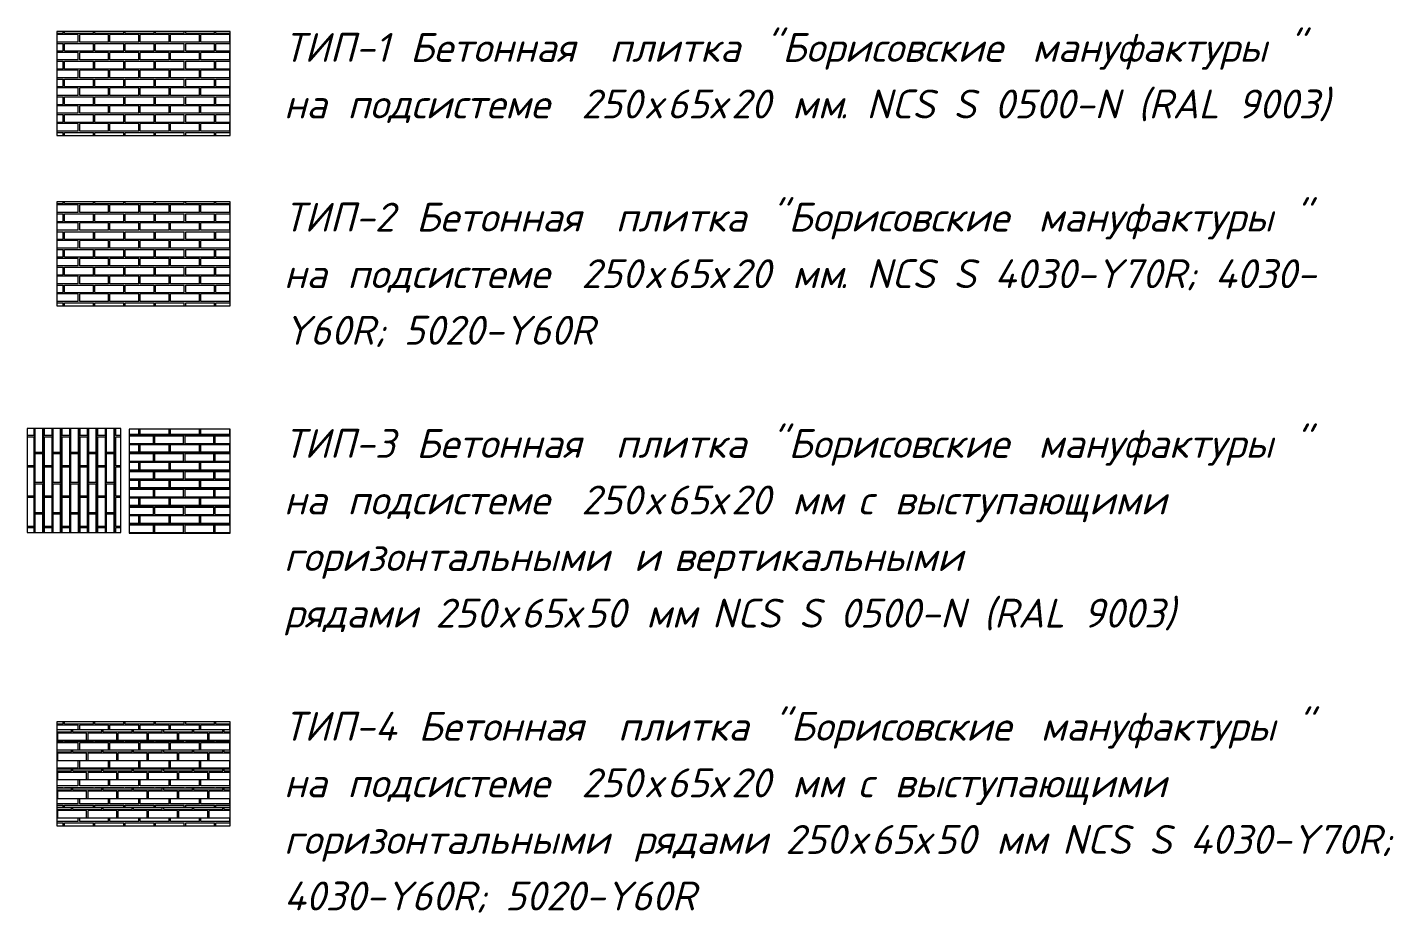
# Model space of a CAD drawing. Header units: millimetres. Extents: x -2128 to 116635, y -18248 to 18481.
# Drawn here: x 82790 to 94616, y -2088 to 5572 of the extents above; entities that cross this region are included whole.
import ezdxf

# ---------------------------------------------------------------- set-up
doc = ezdxf.new("R2010")
doc.units = ezdxf.units.MM
doc.layers.add('A-DETL-1', color=7, linetype='Continuous', lineweight=5)
doc.layers.add('G-ANNO-TEXT', color=7, linetype='Continuous', lineweight=9)
doc.layers.add('A-DETL-GENF-5', color=7, linetype='Continuous', lineweight=5, true_color=0x646464)
doc.layers.add('A-DETL-GENF-7', color=7, linetype='Continuous', lineweight=5, true_color=0xc0c0c0)
doc.styles.add('ISOCPEUR_I_5', font='isocpeui.ttf', dxfattribs={"height": 250})

msp = doc.modelspace()

# ---------------------------------------------------------------- hatches: boundary and pattern name
at = {"layer": 'A-DETL-GENF-5'}
h = msp.add_hatch(dxfattribs=at)
h.set_pattern_fill('FP_68', color=256, style=0, pattern_type=2)
h.set_pattern_definition([(180, (75371.64, -13367.01), (-2e-14, -154), [125, -137]), (90, (75371.64, -13432), (-262, 2e-14), [65, -89]), (180, (75371.64, -13432.01), (-2e-14, -154), [125, -137]), (90, (75383.64, -13432), (-262, 2e-14), [65, -89]), (180, (75508.64, -13432.01), (-2e-14, -154), [125, -137]), (180, (75508.64, -13367.01), (-2e-14, -154), [125, -137]), (90, (75252.64, -13355), (-262, 2e-14), [65, -89]), (90, (75502.64, -13355), (-262, 2e-14), [65, -89]), (0, (75252.64, -13355.01), (0, -154), [250, -12]), (0, (75252.64, -13290.01), (0, -154), [250, -12])])
h.paths.add_polyline_path([(84546.6, 3162), (84546.6, 4062), (83046.6, 4062), (83046.6, 3162)], flags=0)
h = msp.add_hatch(dxfattribs=at)
h.set_pattern_fill('FP_73', color=256, style=0, pattern_type=2)
h.set_pattern_definition([(270, (100030.37, -6632.2), (154, 9e-15), [125, -137]), (180, (100095.37, -6632.2), (-3e-14, -262), [65, -89]), (270, (100095.37, -6632.2), (154, 9e-15), [125, -137]), (180, (100095.37, -6620.2), (-3e-14, -262), [65, -89]), (270, (100095.37, -6495.2), (154, 9e-15), [125, -137]), (270, (100030.37, -6495.2), (154, 9e-15), [125, -137]), (180, (100018.37, -6751.2), (-3e-14, -262), [65, -89]), (180, (100018.37, -6501.2), (-3e-14, -262), [65, -89]), (90, (100018.37, -6751.2), (154, -9e-15), [250, -12]), (90, (99953.37, -6751.2), (154, -9e-15), [250, -12])])
h.paths.add_polyline_path([(83084.1, 1201.8), (83084.1, 2101.8), (83005.6, 2101.8), (83005.6, 1201.8), (83046.6, 1201.8)], flags=0)
h.paths.add_polyline_path([(82851.6, 1201.8), (82930.1, 1201.8), (82930.1, 2101.8), (82851.6, 2101.8)], flags=0)
h.paths.add_polyline_path([(83467.6, 1201.8), (83546.1, 1201.8), (83546.1, 2101.8), (83467.6, 2101.8)], flags=0)
h.paths.add_polyline_path([(83238.1, 1201.8), (83238.1, 2101.8), (83159.6, 2101.8), (83159.6, 1201.8)], flags=0)
h.paths.add_polyline_path([(83392.1, 1201.8), (83392.1, 2101.8), (83313.6, 2101.8), (83313.6, 1201.8)], flags=0)
h = msp.add_hatch(dxfattribs=at)
h.set_pattern_fill('FP_79', color=256, style=0, pattern_type=2)
h.set_pattern_definition([(180, (75889.88, -15133.44), (-2e-14, -154), [125, -137]), (90, (75889.88, -15198.44), (-262, 2e-14), [65, -89]), (180, (75889.88, -15198.44), (-2e-14, -154), [125, -137]), (90, (75901.88, -15198.44), (-262, 2e-14), [65, -89]), (180, (76026.88, -15198.44), (-2e-14, -154), [125, -137]), (180, (76026.88, -15133.44), (-2e-14, -154), [125, -137]), (90, (75770.88, -15121.44), (-262, 2e-14), [65, -89]), (90, (76020.88, -15121.44), (-262, 2e-14), [65, -89]), (0, (75770.88, -15121.44), (0, -154), [250, -12]), (0, (75770.88, -15056.44), (0, -154), [250, -12])])
h.paths.add_polyline_path([(83673.1, 1195.5), (84546.6, 1196.5), (84546.6, 1274.1), (83673.1, 1274.1), (83673.1, 1196.5)], flags=0)
h.paths.add_polyline_path([(84546.6, 1349.5), (84546.6, 1428.1), (83673.1, 1428.1), (83673.1, 1349.5)], flags=0)
h.paths.add_polyline_path([(83673.1, 1503.5), (84546.6, 1503.5), (84546.6, 1582.1), (83673.1, 1582.1)], flags=0)
h.paths.add_polyline_path([(83673.1, 1657.5), (84546.6, 1657.5), (84546.6, 1736.1), (83673.1, 1736.1)], flags=0)
h.paths.add_polyline_path([(83673.1, 1811.5), (84546.6, 1811.5), (84546.6, 1890.1), (83673.1, 1890.1)], flags=0)
h.paths.add_polyline_path([(83673.1, 1965.5), (84546.6, 1965.5), (84546.6, 2044.1), (83673.1, 2044.1)], flags=0)
h = msp.add_hatch(dxfattribs=at)
h.set_pattern_fill('FP_71', color=256, style=0, pattern_type=2)
h.set_pattern_definition([(180, (75371.64, -17867.01), (-2e-14, -154), [125, -137]), (90, (75371.64, -17932), (-262, 2e-14), [65, -89]), (180, (75371.64, -17932.01), (-2e-14, -154), [125, -137]), (90, (75383.64, -17932), (-262, 2e-14), [65, -89]), (180, (75508.64, -17932.01), (-2e-14, -154), [125, -137]), (180, (75508.64, -17867.01), (-2e-14, -154), [125, -137]), (90, (75252.64, -17855), (-262, 2e-14), [65, -89]), (90, (75502.64, -17855), (-262, 2e-14), [65, -89]), (0, (75252.64, -17855.01), (0, -154), [250, -12]), (0, (75252.64, -17790.01), (0, -154), [250, -12])])
h.paths.add_polyline_path([(83046.6, -1338), (84546.6, -1338), (84546.6, -1266), (83046.6, -1266)], flags=0)
h.paths.add_polyline_path([(83673.1, -1177), (84546.6, -1177), (84546.6, -1100), (83046.6, -1100), (83046.6, -1177)], flags=0)
h.paths.add_polyline_path([(83046.6, -1011), (84546.6, -1011), (84546.6, -936), (83046.6, -936)], flags=0)
h.paths.add_polyline_path([(83673.1, -847), (84546.6, -847), (84546.6, -770), (83046.6, -770), (83046.6, -847)], flags=0)
h.paths.add_polyline_path([(84546.6, -681), (84546.6, -596), (83046.6, -596), (83046.6, -681), (83673.1, -681)], flags=0)
h.paths.add_polyline_path([(84546.6, -507), (84546.6, -438), (83046.6, -438), (83046.6, -507), (83673.1, -507)], flags=0)
h = msp.add_hatch(dxfattribs=at)
h.set_pattern_fill('FP_75', color=256, style=0, pattern_type=2)
h.set_pattern_definition([(180, (74919.65, -17936.01), (-2e-14, -154), [125, -137]), (90, (74919.65, -18001), (-262, 2e-14), [65, -89]), (180, (74919.65, -18001.01), (-2e-14, -154), [125, -137]), (90, (74931.65, -18001), (-262, 2e-14), [65, -89]), (180, (75056.65, -18001.01), (-2e-14, -154), [125, -137]), (180, (75056.65, -17936.01), (-2e-14, -154), [125, -137]), (90, (74800.65, -17924), (-262, 2e-14), [65, -89]), (90, (75050.65, -17924), (-262, 2e-14), [65, -89]), (0, (74800.65, -17924.01), (0, -154), [250, -12]), (0, (74800.65, -17859.01), (0, -154), [250, -12])])
h.paths.add_polyline_path([(83673.1, -596), (84546.6, -596), (84546.6, -507), (83046.6, -507), (83046.6, -596)], flags=0)
h = msp.add_hatch(dxfattribs=at)
h.set_pattern_fill('FP_74', color=256, style=0, pattern_type=2)
h.set_pattern_definition([(180, (74919.65, -18110.01), (-2e-14, -154), [125, -137]), (90, (74919.65, -18175), (-262, 2e-14), [65, -89]), (180, (74919.65, -18175.01), (-2e-14, -154), [125, -137]), (90, (74931.65, -18175), (-262, 2e-14), [65, -89]), (180, (75056.65, -18175.01), (-2e-14, -154), [125, -137]), (180, (75056.65, -18110.01), (-2e-14, -154), [125, -137]), (90, (74800.65, -18098), (-262, 2e-14), [65, -89]), (90, (75050.65, -18098), (-262, 2e-14), [65, -89]), (0, (74800.65, -18098.01), (0, -154), [250, -12]), (0, (74800.65, -18033.01), (0, -154), [250, -12])])
h.paths.add_polyline_path([(84546.6, -770), (84546.6, -681), (83046.6, -681), (83046.6, -770), (83673.1, -770)], flags=0)
h = msp.add_hatch(dxfattribs=at)
h.set_pattern_fill('FP_76', color=256, style=0, pattern_type=2)
h.set_pattern_definition([(180, (74919.65, -18276.01), (-2e-14, -154), [125, -137]), (90, (74919.65, -18341), (-262, 2e-14), [65, -89]), (180, (74919.65, -18341.01), (-2e-14, -154), [125, -137]), (90, (74931.65, -18341), (-262, 2e-14), [65, -89]), (180, (75056.65, -18341.01), (-2e-14, -154), [125, -137]), (180, (75056.65, -18276.01), (-2e-14, -154), [125, -137]), (90, (74800.65, -18264), (-262, 2e-14), [65, -89]), (90, (75050.65, -18264), (-262, 2e-14), [65, -89]), (0, (74800.65, -18264.01), (0, -154), [250, -12]), (0, (74800.65, -18199.01), (0, -154), [250, -12])])
h.paths.add_polyline_path([(83046.6, -936), (84546.6, -936), (84546.6, -847), (83046.6, -847)], flags=0)
h = msp.add_hatch(dxfattribs=at)
h.set_pattern_fill('FP_77', color=256, style=0, pattern_type=2)
h.set_pattern_definition([(180, (74919.65, -18440.01), (-2e-14, -154), [125, -137]), (90, (74919.65, -18505), (-262, 2e-14), [65, -89]), (180, (74919.65, -18505.01), (-2e-14, -154), [125, -137]), (90, (74931.65, -18505), (-262, 2e-14), [65, -89]), (180, (75056.65, -18505.01), (-2e-14, -154), [125, -137]), (180, (75056.65, -18440.01), (-2e-14, -154), [125, -137]), (90, (74800.65, -18428), (-262, 2e-14), [65, -89]), (90, (75050.65, -18428), (-262, 2e-14), [65, -89]), (0, (74800.65, -18428.01), (0, -154), [250, -12]), (0, (74800.65, -18363.01), (0, -154), [250, -12])])
h.paths.add_polyline_path([(83046.6, -1100), (84546.6, -1100), (84546.6, -1011), (83046.6, -1011)], flags=0)
h = msp.add_hatch(dxfattribs=at)
h.set_pattern_fill('FP_78', color=256, style=0, pattern_type=2)
h.set_pattern_definition([(180, (74919.65, -18606.01), (-2e-14, -154), [125, -137]), (90, (74919.65, -18671), (-262, 2e-14), [65, -89]), (180, (74919.65, -18671.01), (-2e-14, -154), [125, -137]), (90, (74931.65, -18671), (-262, 2e-14), [65, -89]), (180, (75056.65, -18671.01), (-2e-14, -154), [125, -137]), (180, (75056.65, -18606.01), (-2e-14, -154), [125, -137]), (90, (74800.65, -18594), (-262, 2e-14), [65, -89]), (90, (75050.65, -18594), (-262, 2e-14), [65, -89]), (0, (74800.65, -18594.01), (0, -154), [250, -12]), (0, (74800.65, -18529.01), (0, -154), [250, -12])])
h.paths.add_polyline_path([(83046.6, -1266), (84546.6, -1266), (84546.6, -1177), (83046.6, -1177)], flags=0)
at = {"layer": 'A-DETL-GENF-7'}
h = msp.add_hatch(dxfattribs=at)
h.set_pattern_fill('FP_69', color=256, style=0, pattern_type=2)
h.set_pattern_definition([(180, (75371.64, -11892.49), (-2e-14, -154), [125, -137]), (90, (75371.64, -11957.5), (-262, 2e-14), [65, -89]), (180, (75371.64, -11957.49), (-2e-14, -154), [125, -137]), (90, (75383.64, -11957.5), (-262, 2e-14), [65, -89]), (180, (75508.64, -11957.49), (-2e-14, -154), [125, -137]), (180, (75508.64, -11892.49), (-2e-14, -154), [125, -137]), (90, (75252.64, -11880.5), (-262, 2e-14), [65, -89]), (90, (75502.64, -11880.5), (-262, 2e-14), [65, -89]), (0, (75252.64, -11880.49), (0, -154), [250, -12]), (0, (75252.64, -11815.49), (0, -154), [250, -12])])
h.paths.add_polyline_path([(84546.6, 4636.5), (84546.6, 5536.5), (83046.6, 5536.5), (83046.6, 4636.5)], flags=0)
h = msp.add_hatch(dxfattribs=at)
h.set_pattern_fill('FP_72', color=256, style=0, pattern_type=2)
h.set_pattern_definition([(270, (99876.16, -6880.74), (154, 9e-15), [125, -137]), (180, (99941.16, -6880.74), (-3e-14, -262), [65, -89]), (270, (99941.16, -6880.74), (154, 9e-15), [125, -137]), (180, (99941.16, -6868.74), (-3e-14, -262), [65, -89]), (270, (99941.16, -6743.74), (154, 9e-15), [125, -137]), (270, (99876.16, -6743.74), (154, 9e-15), [125, -137]), (180, (99864.16, -6999.74), (-3e-14, -262), [65, -89]), (180, (99864.16, -6749.74), (-3e-14, -262), [65, -89]), (90, (99864.16, -6999.74), (154, -9e-15), [250, -12]), (90, (99799.16, -6999.74), (154, -9e-15), [250, -12])])
h.paths.add_polyline_path([(83159.6, 1201.8), (83159.6, 2101.8), (83084.1, 2101.8), (83084.1, 1201.8)], flags=0)
h.paths.add_polyline_path([(82851.6, 1201.8), (82851.6, 2101.8), (82790.3, 2101.8), (82790.3, 1201.8)], flags=0)
h.paths.add_polyline_path([(83600.6, 1201.8), (83600.6, 2101.8), (83546.1, 2101.8), (83546.1, 1201.8)], flags=0)
h.paths.add_polyline_path([(82930.1, 1201.8), (83005.6, 1201.8), (83005.6, 2101.8), (82930.1, 2101.8)], flags=0)
h.paths.add_polyline_path([(83467.6, 1201.8), (83467.6, 2101.8), (83392.1, 2101.8), (83392.1, 1201.8)], flags=0)
h.paths.add_polyline_path([(83313.6, 1201.8), (83313.6, 2101.8), (83238.1, 2101.8), (83238.1, 1201.8)], flags=0)
h = msp.add_hatch(dxfattribs=at)
h.set_pattern_fill('FP_70', color=256, style=0, pattern_type=2)
h.set_pattern_definition([(180, (75371.64, -15287.49), (-2e-14, -154), [125, -137]), (90, (75371.64, -15352.5), (-262, 2e-14), [65, -89]), (180, (75371.64, -15352.49), (-2e-14, -154), [125, -137]), (90, (75383.64, -15352.5), (-262, 2e-14), [65, -89]), (180, (75508.64, -15352.49), (-2e-14, -154), [125, -137]), (180, (75508.64, -15287.49), (-2e-14, -154), [125, -137]), (90, (75252.64, -15275.5), (-262, 2e-14), [65, -89]), (90, (75502.64, -15275.5), (-262, 2e-14), [65, -89]), (0, (75252.64, -15275.49), (0, -154), [250, -12]), (0, (75252.64, -15210.49), (0, -154), [250, -12])])
h.paths.add_polyline_path([(83673.1, 1274.1), (84546.6, 1274.1), (84546.6, 1349.5), (83673.1, 1349.5)], flags=0)
h.paths.add_polyline_path([(83673.1, 1428.1), (84546.6, 1428.1), (84546.6, 1503.5), (83673.1, 1503.5)], flags=0)
h.paths.add_polyline_path([(84546.6, 1582.1), (84546.6, 1657.5), (83673.1, 1657.5), (83673.1, 1582.1)], flags=0)
h.paths.add_polyline_path([(84546.6, 1736.1), (84546.6, 1811.5), (83673.1, 1811.5), (83673.1, 1736.1)], flags=0)
h.paths.add_polyline_path([(83673.1, 1890.1), (84546.6, 1890.1), (84546.6, 1965.5), (83673.1, 1965.5)], flags=0)
h.paths.add_polyline_path([(83673.1, 2044.1), (84546.6, 2044.1), (84546.6, 2096.5), (83673.1, 2096.5)], flags=0)

# ---------------------------------------------------------------- linework, layer by layer
at = {"layer": 'A-DETL-1'}
for p, q in [((84546.6, 5536.5), (83046.6, 5536.5)), ((83046.6, 5536.5), (83046.6, 4636.5)), ((84546.6, 4636.5), (84546.6, 5536.5)), ((83046.6, 4636.5), (84546.6, 4636.5)), ((84546.6, 4062), (83046.6, 4062)), ((83046.6, 4062), (83046.6, 3162)), ((84546.6, 3162), (84546.6, 4062)), ((83046.6, 3162), (84546.6, 3162)), ((82851.6, 2101.8), (82790.3, 2101.8)), ((82790.3, 2101.8), (82790.3, 1201.8)), ((82930.1, 2101.8), (82851.6, 2101.8)), ((82851.6, 2101.8), (82851.6, 1201.8)), ((83005.6, 2101.8), (82930.1, 2101.8)), ((82930.1, 1201.8), (82930.1, 2101.8)), ((83084.1, 2101.8), (83005.6, 2101.8)), ((83005.6, 2101.8), (83005.6, 1201.8)), ((83159.6, 2101.8), (83084.1, 2101.8)), ((83084.1, 1201.8), (83084.1, 2101.8)), ((83238.1, 2101.8), (83159.6, 2101.8)), ((83159.6, 2101.8), (83159.6, 1201.8)), ((83313.6, 2101.8), (83238.1, 2101.8)), ((83238.1, 1201.8), (83238.1, 2101.8)), ((83392.1, 2101.8), (83313.6, 2101.8)), ((83313.6, 2101.8), (83313.6, 1201.8)), ((83467.6, 2101.8), (83392.1, 2101.8)), ((83392.1, 1201.8), (83392.1, 2101.8)), ((83546.1, 2101.8), (83467.6, 2101.8)), ((83467.6, 2101.8), (83467.6, 1201.8)), ((83600.6, 2101.8), (83546.1, 2101.8)), ((83546.1, 1201.8), (83546.1, 2101.8)), ((83600.6, 1201.8), (83600.6, 2101.8)), ((84546.6, 2096.5), (83673.1, 2096.5)), ((83673.1, 2096.5), (83673.1, 2044.1)), ((84546.6, 2044.1), (83673.1, 2044.1)), ((83673.1, 2044.1), (83673.1, 1965.5)), ((84546.6, 2044.1), (84546.6, 2096.5)), ((84546.6, 1965.5), (84546.6, 2044.1)), ((83673.1, 1965.5), (83673.1, 1890.1)), ((83673.1, 1965.5), (84546.6, 1965.5)), ((84546.6, 1890.1), (84546.6, 1965.5)), ((84546.6, 1890.1), (83673.1, 1890.1)), ((83673.1, 1890.1), (83673.1, 1811.5)), ((83673.1, 1811.5), (83673.1, 1736.1)), ((83673.1, 1811.5), (84546.6, 1811.5)), ((84546.6, 1811.5), (84546.6, 1890.1)), ((84546.6, 1736.1), (84546.6, 1811.5)), ((84546.6, 1736.1), (83673.1, 1736.1)), ((83673.1, 1736.1), (83673.1, 1657.5)), ((83673.1, 1657.5), (83673.1, 1582.1)), ((83673.1, 1657.5), (84546.6, 1657.5)), ((84546.6, 1657.5), (84546.6, 1736.1)), ((84546.6, 1582.1), (84546.6, 1657.5)), ((84546.6, 1582.1), (83673.1, 1582.1)), ((83673.1, 1582.1), (83673.1, 1503.5)), ((84546.6, 1503.5), (84546.6, 1582.1)), ((83673.1, 1503.5), (83673.1, 1428.1)), ((83673.1, 1503.5), (84546.6, 1503.5)), ((84546.6, 1428.1), (83673.1, 1428.1)), ((83673.1, 1428.1), (83673.1, 1349.5)), ((84546.6, 1428.1), (84546.6, 1503.5)), ((84546.6, 1349.5), (84546.6, 1428.1)), ((83673.1, 1349.5), (83673.1, 1274.1)), ((83673.1, 1349.5), (84546.6, 1349.5)), ((84546.6, 1274.1), (84546.6, 1349.5)), ((82790.3, 1201.8), (82851.6, 1201.8)), ((82851.6, 1201.8), (82930.1, 1201.8)), ((82930.1, 1201.8), (83005.6, 1201.8)), ((83005.6, 1201.8), (83084.1, 1201.8)), ((83084.1, 1201.8), (83159.6, 1201.8)), ((83159.6, 1201.8), (83238.1, 1201.8)), ((83238.1, 1201.8), (83313.6, 1201.8)), ((83313.6, 1201.8), (83392.1, 1201.8)), ((83392.1, 1201.8), (83467.6, 1201.8)), ((83467.6, 1201.8), (83546.1, 1201.8)), ((83546.1, 1201.8), (83600.6, 1201.8)), ((84546.6, 1274.1), (83673.1, 1274.1)), ((83673.1, 1274.1), (83673.1, 1195.5)), ((83673.1, 1195.5), (84546.6, 1195.5)), ((84546.6, 1195.5), (84546.6, 1274.1)), ((84546.6, -438), (83046.6, -438)), ((83046.6, -438), (83046.6, -507)), ((84546.6, -507), (84546.6, -438)), ((84546.6, -507), (83046.6, -507)), ((83046.6, -507), (83046.6, -596)), ((84546.6, -596), (84546.6, -507)), ((83046.6, -596), (83046.6, -681)), ((83046.6, -596), (84546.6, -596)), ((84546.6, -681), (83046.6, -681)), ((83046.6, -681), (83046.6, -770)), ((84546.6, -681), (84546.6, -596)), ((84546.6, -770), (84546.6, -681)), ((83046.6, -770), (83046.6, -847)), ((83046.6, -770), (84546.6, -770)), ((84546.6, -847), (84546.6, -770)), ((84546.6, -847), (83046.6, -847)), ((83046.6, -847), (83046.6, -936)), ((83046.6, -936), (83046.6, -1011)), ((83046.6, -936), (84546.6, -936)), ((84546.6, -936), (84546.6, -847)), ((84546.6, -1011), (84546.6, -936)), ((84546.6, -1011), (83046.6, -1011)), ((83046.6, -1011), (83046.6, -1100)), ((84546.6, -1100), (84546.6, -1011)), ((83046.6, -1100), (83046.6, -1177)), ((83046.6, -1100), (84546.6, -1100)), ((84546.6, -1177), (83046.6, -1177)), ((83046.6, -1177), (83046.6, -1266)), ((84546.6, -1177), (84546.6, -1100)), ((84546.6, -1266), (84546.6, -1177)), ((83046.6, -1266), (83046.6, -1338)), ((83046.6, -1266), (84546.6, -1266)), ((84546.6, -1338), (84546.6, -1266)), ((83046.6, -1338), (84546.6, -1338))]:
    msp.add_line(p, q, dxfattribs=at)

# ---------------------------------------------------------------- texts
at = {"layer": 'G-ANNO-TEXT', "char_height": 250, "attachment_point": 1, "style": 'ISOCPEUR_I_5'}
for s, insert, width in [(' "', (89006.6, 5523.5), 384.81), ('\\fISOCPEUR|b0|i1|c204|p34|;"', (93696.4, 5523.5), 192.405), ('ТИП', (85011.4, 5523.5), 745.569), ('-1 ', (85626.6, 5523.5), 577.215), ('Бетонная', (86102.8, 5523.5), 1899.999), ('плитка', (87829.2, 5523.5), 1427.004), ('Борисовские', (89324.1, 5523.5), 2429.113), ('мануфактуры', (91487.1, 5523.5), 2677.636), (' 250', (87425.8, 5034), 865.822), ('65', (88325.3, 5034), 448.945), ('20 ', (88881, 5034), 641.35), ('. NCS S 0500-N (RAL 9003)', (89820.2, 5034), 5307.171), ('на', (85011.4, 5034), 472.996), ('подсистеме', (85560.4, 5034), 2260.759), ('\\fISOCPEUR|b0|i1|c204|p34|;х', (88140.1, 5034), 224.472), ('\\fISOCPEUR|b0|i1|c204|p34|;х', (88695.8, 5034), 224.473), ('мм', (89410.1, 5034), 497.046), ('ТИП', (85011.4, 4055.1), 745.569), ('-2 ', (85626.6, 4055.1), 641.35), ('Бетонная', (86155.8, 4055.1), 1899.999), (' "', (89059.6, 4055.1), 384.81), ('Борисовские', (89377.1, 4055.1), 2429.113), ('мануфактуры', (91540, 4055.1), 2677.636), ('\\fISOCPEUR|b0|i1|c204|p34|;"', (93749.3, 4055.1), 192.405), ('плитка', (87882.2, 4055.1), 1427.004), (' 250', (87425.8, 3565.6), 865.822), ('65', (88325.3, 3565.6), 448.945), ('20 ', (88881, 3565.6), 641.35), ('. NCS S 4030-Y70R; 4030-', (89820.2, 3565.6), 5218.986), ('на', (85011.4, 3565.6), 472.996), ('подсистеме', (85560.4, 3565.6), 2260.759), ('\\fISOCPEUR|b0|i1|c204|p34|;х', (88140.1, 3565.6), 224.472), ('\\fISOCPEUR|b0|i1|c204|p34|;х', (88695.8, 3565.6), 224.473), ('мм', (89410.1, 3565.6), 497.046), ('Y60R; 5020-Y60R', (85011.4, 3076.1), 3383.121), (' "', (89059.6, 2097.2), 384.81), ('\\fISOCPEUR|b0|i1|c204|p34|;"', (93749.3, 2097.2), 192.405), ('ТИП', (85011.4, 2097.2), 745.569), ('-3 ', (85626.6, 2097.2), 641.35), ('Бетонная', (86155.8, 2097.2), 1899.999), ('плитка', (87882.2, 2097.2), 1427.004), ('Борисовские', (89377.1, 2097.2), 2429.113), ('мануфактуры', (91540, 2097.2), 2677.636), (' 250', (87425.8, 1607.7), 865.822), ('65', (88325.3, 1607.7), 448.945), ('20 ', (88881, 1607.7), 641.35), ('на', (85011.4, 1607.7), 472.996), ('подсистеме', (85560.4, 1607.7), 2260.759), ('\\fISOCPEUR|b0|i1|c204|p34|;х', (88140.1, 1607.7), 224.472), ('\\fISOCPEUR|b0|i1|c204|p34|;х', (88695.8, 1607.7), 224.473), ('мм', (89410.1, 1607.7), 497.046), ('\\fISOCPEUR|b0|i1|c204|p34|;с', (89979, 1607.7), 192.405), ('выступающими', (90296.5, 1607.7), 2918.143), ('горизонтальными', (85011.4, 1118.2), 3479.324), ('\\fISOCPEUR|b0|i1|c204|p34|;и', (88040.9, 1118.2), 224.473), ('вертикальными', (88384.9, 1118.2), 3046.412), (' 250', (86162.4, 628.7), 865.822), ('65', (87062, 628.7), 448.945), ('50 ', (87617.6, 628.7), 641.35), (' NCS S 0500-N (RAL 9003)', (88556.8, 628.7), 5210.969), ('рядами', (85011.4, 628.7), 1394.936), ('\\fISOCPEUR|b0|i1|c204|p34|;х', (86876.7, 628.7), 224.472), ('\\fISOCPEUR|b0|i1|c204|p34|;х', (87432.4, 628.7), 224.473), ('мм', (88146.7, 628.7), 497.046), ('ТИП', (85011.4, -350.2), 745.569), ('-4 ', (85626.6, -350.2), 665.401), ('Бетонная', (86175.6, -350.2), 1899.999), (' "', (89079.4, -350.2), 384.81), ('Борисовские', (89396.9, -350.2), 2429.113), ('\\fISOCPEUR|b0|i1|c204|p34|;"', (93769.1, -350.2), 192.405), ('плитка', (87902, -350.2), 1427.004), ('мануфактуры', (91559.9, -350.2), 2677.636), ('на', (85011.4, -839.7), 472.996), ('подсистеме', (85560.4, -839.7), 2260.759), (' 250', (87425.8, -839.7), 865.822), ('\\fISOCPEUR|b0|i1|c204|p34|;х', (88140.1, -839.7), 224.472), ('65', (88325.3, -839.7), 448.945), ('\\fISOCPEUR|b0|i1|c204|p34|;х', (88695.8, -839.7), 224.473), ('20 ', (88881, -839.7), 641.35), ('мм', (89410.1, -839.7), 497.046), ('\\fISOCPEUR|b0|i1|c204|p34|;с', (89979, -839.7), 192.405), ('выступающими', (90296.5, -839.7), 2918.143), ('горизонтальными', (85011.4, -1329.2), 3479.324), ('рядами', (88040.9, -1329.2), 1394.936), (' 250', (89191.8, -1329.2), 865.822), ('\\fISOCPEUR|b0|i1|c204|p34|;х', (89906.2, -1329.2), 224.472), ('65', (90091.4, -1329.2), 448.945), ('\\fISOCPEUR|b0|i1|c204|p34|;х', (90461.8, -1329.2), 224.473), ('50 ', (90647.1, -1329.2), 641.35), ('мм', (91176.2, -1329.2), 497.046), (' NCS S 4030-Y70R; ', (91586.3, -1329.2), 3976.37), ('4030-Y60R; 5020-Y60R', (85011.4, -1818.7), 4529.534)]:
    msp.add_mtext(s, dxfattribs=dict(at, insert=insert, width=width))

doc.saveas('drawing.dxf')
